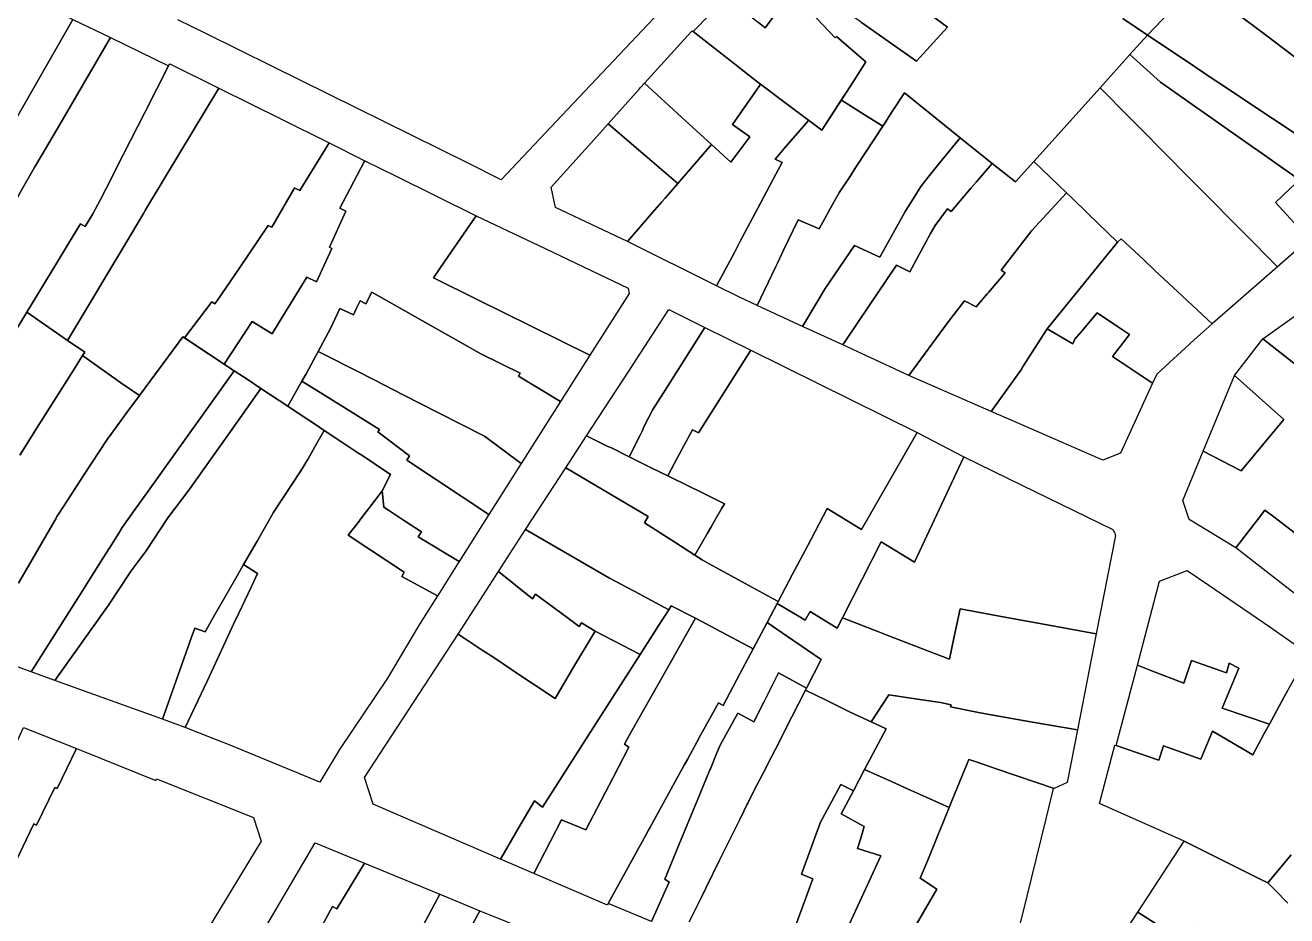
# Model space of a CAD drawing. Header units: metres. Extents: x 3 to 1005126, y 39 to 4383651.
# Drawn here: x 490497.1 to 490633.2, y 4371329.2 to 4371425.3 of the extents above; entities that cross this region are included whole.
import ezdxf

# ---------------------------------------------------------------- set-up
doc = ezdxf.new("R2010")
doc.units = ezdxf.units.M
doc.header["$MEASUREMENT"] = 0
doc.layers.add('TM_Llucmajor', color=7, linetype='Continuous')

msp = doc.modelspace()

# ---------------------------------------------------------------- linework, layer by layer
at = {"layer": 'TM_Llucmajor', "linetype": 'Continuous', "flags": 128}
for points in [[(490631.08, 4371424.15), (490623.54, 4371429.86), (490627.03, 4371433.52), (490632.87, 4371439.64), (490636.5, 4371436.18), (490640.53, 4371432.34), (490645.98, 4371427.14), (490648.55, 4371424.69), (490655.41, 4371418.15), (490646.44, 4371411.64), (490642.16, 4371415.41), (490639.3, 4371417.93), (490638.42, 4371418.6), (490635.54, 4371420.78), (490632.72, 4371422.91), (490631.08, 4371424.15)], [(490587.31, 4371425.61), (490584.73, 4371427.43), (490580.9, 4371431.01), (490577.94, 4371433.79), (490581.37, 4371437.25), (490588.12, 4371431.37), (490589.31, 4371430.48), (490590.63, 4371429.51), (490596.6, 4371425.1), (490595.1, 4371423.45), (490593.25, 4371421.43), (490589.88, 4371423.8), (490588.66, 4371424.66), (490587.31, 4371425.61)], [(490621.19, 4371422.25), (490618.21, 4371424.25), (490622.8, 4371429.08), (490623.54, 4371429.86), (490631.08, 4371424.15), (490632.72, 4371422.91), (490635.54, 4371420.78), (490638.42, 4371418.6), (490639.3, 4371417.93), (490642.16, 4371415.41), (490646.44, 4371411.64), (490642.37, 4371408.09), (490639.85, 4371409.78), (490638.59, 4371410.62), (490638.21, 4371410.87), (490636.49, 4371412.02), (490634.82, 4371413.14), (490632.83, 4371414.47), (490631.69, 4371415.25), (490628.8, 4371417.16), (490626.19, 4371418.91), (490625.51, 4371419.36), (490623.38, 4371420.79), (490621.19, 4371422.25)], [(490483.09, 4371398.45), (490479.01, 4371400.6), (490481.85, 4371405.59), (490483.64, 4371408.75), (490485.81, 4371412.55), (490486.71, 4371414.11), (490487.85, 4371416.12), (490490.6, 4371420.96), (490491.22, 4371420.68), (490495.49, 4371429.19), (490502.19, 4371425.94), (490496.87, 4371416.61), (490495.05, 4371413.43), (490494.59, 4371412.64), (490492.5, 4371408.96), (490491.28, 4371406.83), (490490.44, 4371405.33), (490487.05, 4371399.39), (490486.82, 4371398.98), (490485.72, 4371397.07), (490484.09, 4371397.93), (490483.69, 4371398.14), (490483.09, 4371398.45)], [(490577.13, 4371425.3), (490579.79, 4371428.9), (490584.47, 4371423.94), (490584.61, 4371424.1), (490587.34, 4371421.77), (490587.81, 4371421.37), (490587.8, 4371421.35), (490586.49, 4371419.32), (490585.71, 4371418.1), (490583.05, 4371413.97), (490579.19, 4371416.87), (490575.99, 4371419.28), (490569.14, 4371424.65), (490572.73, 4371428.32), (490573.48, 4371427.74), (490576.21, 4371425.61), (490576.94, 4371425.04), (490577.13, 4371425.3)], [(490487.13, 4371396.32), (490485.72, 4371397.07), (490486.82, 4371398.98), (490487.05, 4371399.39), (490490.44, 4371405.33), (490491.28, 4371406.83), (490492.5, 4371408.96), (490494.59, 4371412.64), (490495.05, 4371413.43), (490496.87, 4371416.61), (490502.19, 4371425.94), (490506.25, 4371423.97), (490503.34, 4371418.98), (490500.78, 4371414.6), (490498.88, 4371411.36), (490498.1, 4371410.01), (490496.35, 4371407.02), (490495.33, 4371405.28), (490493.91, 4371402.85), (490493.23, 4371401.69), (490489.39, 4371395.12), (490488.37, 4371395.68), (490487.87, 4371395.93), (490487.13, 4371396.32)], [(490568.91, 4371424.55), (490569.06, 4371424.71), (490569.14, 4371424.65), (490573.44, 4371421.28), (490574.35, 4371420.56), (490575.99, 4371419.28), (490576.43, 4371418.95), (490576.32, 4371418.76), (490574.49, 4371416.14), (490573.4, 4371414.58), (490575.26, 4371413.26), (490573.22, 4371410.54), (490571.13, 4371412.45), (490567.91, 4371415.4), (490563.91, 4371419.07), (490568.91, 4371424.55)], [(490616.21, 4371415.4), (490613.08, 4371418.57), (490616.29, 4371422.14), (490619.59, 4371419.15), (490621.54, 4371417.78), (490623.63, 4371416.32), (490623.96, 4371416.09), (490627.48, 4371413.62), (490629.54, 4371412.18), (490630.56, 4371411.46), (490632.57, 4371410.07), (490634.59, 4371408.64), (490633.58, 4371407.68), (490632, 4371406.18), (490635.64, 4371402.21), (490632.22, 4371399.23), (490628.57, 4371402.93), (490623.89, 4371407.64), (490622.73, 4371408.81), (490619.97, 4371411.6), (490617.54, 4371414.05), (490616.21, 4371415.4)], [(490501.62, 4371391.29), (490497.23, 4371394.34), (490500.36, 4371399.5), (490501.73, 4371401.76), (490503.01, 4371403.87), (490503.51, 4371403.57), (490504.36, 4371404.97), (490505.16, 4371406.5), (490505.78, 4371407.68), (490507.62, 4371411.31), (490509.96, 4371415.89), (490512.53, 4371420.93), (490512.66, 4371421.16), (490517.94, 4371418.53), (490512.28, 4371409.09), (490510.05, 4371405.37), (490509.82, 4371404.98), (490508.44, 4371402.68), (490501.62, 4371391.29)], [(490563.99, 4371411.25), (490559.98, 4371414.68), (490563.31, 4371418.4), (490563.48, 4371418.59), (490563.91, 4371419.07), (490567.91, 4371415.4), (490571.13, 4371412.45), (490567.49, 4371408.24), (490563.99, 4371411.25)], [(490529.79, 4371412.64), (490529.85, 4371412.61), (490529.75, 4371412.43), (490526.68, 4371407.49), (490526.1, 4371407.75), (490526.04, 4371407.63), (490523.66, 4371403.51), (490523.56, 4371403.56), (490523.29, 4371403.71), (490520.13, 4371399.07), (490517.79, 4371395.63), (490517.52, 4371395.25), (490517.2, 4371395.47), (490514.25, 4371391.57), (490514.08, 4371391.68), (490513.06, 4371390.3), (490511.12, 4371387.68), (490509.38, 4371385.33), (490507.39, 4371386.73), (490503.25, 4371389.66), (490503.48, 4371390.02), (490501.62, 4371391.29), (490508.44, 4371402.68), (490509.82, 4371404.98), (490510.05, 4371405.37), (490512.28, 4371409.09), (490517.94, 4371418.53), (490524.71, 4371415.16), (490529.79, 4371412.64)], [(490581.57, 4371414.99), (490581.4, 4371414.79), (490578.99, 4371412.01), (490578.25, 4371411.14), (490578.01, 4371410.87), (490578.75, 4371410.49), (490578.08, 4371409.23), (490576.42, 4371406.11), (490574.16, 4371401.85), (490573.6, 4371400.79), (490571.69, 4371397.2), (490562.05, 4371401.95), (490565.01, 4371405.37), (490565.78, 4371406.25), (490566.12, 4371406.65), (490567.49, 4371408.24), (490571.13, 4371412.45), (490573.22, 4371410.54), (490575.26, 4371413.26), (490573.4, 4371414.58), (490574.49, 4371416.14), (490576.32, 4371418.76), (490576.43, 4371418.95), (490579.19, 4371416.87), (490581.61, 4371415.06), (490581.57, 4371414.99)], [(490580.94, 4371392.8), (490576.05, 4371395.07), (490578.07, 4371399.28), (490578.24, 4371399.64), (490578.92, 4371401.05), (490580.48, 4371404.31), (490582.75, 4371403.32), (490584.38, 4371406.27), (490584.94, 4371407.28), (490586.12, 4371409.07), (490586.34, 4371409.41), (490586.78, 4371410.09), (490589.62, 4371414.43), (490589.83, 4371414.75), (490590.64, 4371415.99), (490591.96, 4371418), (490597.98, 4371413.16), (490595.69, 4371410.35), (490594.53, 4371408.92), (490593.73, 4371407.89), (490591.99, 4371405.12), (490591.82, 4371404.8), (490589.32, 4371400.26), (490586.56, 4371401.54), (490583.41, 4371396.89), (490582.5, 4371395.38), (490580.94, 4371392.8)], [(490608.55, 4371408.07), (490605.94, 4371410.59), (490613.08, 4371418.57), (490616.21, 4371415.4), (490617.54, 4371414.05), (490619.97, 4371411.6), (490622.73, 4371408.81), (490623.89, 4371407.64), (490628.57, 4371402.93), (490632.22, 4371399.23), (490625.19, 4371393.07), (490621.96, 4371396.08), (490618.99, 4371398.85), (490617.75, 4371400.01), (490616.78, 4371400.93), (490615.37, 4371402.24), (490614.96, 4371401.9), (490611.78, 4371404.96), (490609.98, 4371406.7), (490609.44, 4371407.22), (490608.55, 4371408.07)], [(490585.16, 4371417.21), (490587.72, 4371415.61), (490589.62, 4371414.43), (490586.78, 4371410.09), (490586.34, 4371409.41), (490586.12, 4371409.07), (490584.94, 4371407.28), (490584.38, 4371406.27), (490582.75, 4371403.32), (490580.48, 4371404.31), (490578.92, 4371401.05), (490578.24, 4371399.64), (490578.07, 4371399.28), (490576.05, 4371395.07), (490574.1, 4371396.01), (490571.69, 4371397.2), (490573.6, 4371400.79), (490574.16, 4371401.85), (490576.42, 4371406.11), (490578.08, 4371409.23), (490578.75, 4371410.49), (490578.01, 4371410.87), (490578.25, 4371411.14), (490578.99, 4371412.01), (490581.4, 4371414.79), (490581.57, 4371414.99), (490581.61, 4371415.06), (490583.05, 4371413.97), (490585.14, 4371417.22), (490585.16, 4371417.21)], [(490562.05, 4371401.95), (490554.3, 4371405.64), (490553.83, 4371407.82), (490558.49, 4371413.02), (490559.98, 4371414.68), (490563.99, 4371411.25), (490567.49, 4371408.24), (490566.12, 4371406.65), (490565.78, 4371406.25), (490565.01, 4371405.37), (490562.05, 4371401.95)], [(490528.5, 4371397.63), (490528.49, 4371397.62), (490527.45, 4371398.12), (490524.58, 4371393.45), (490523.73, 4371392.06), (490523.7, 4371392.01), (490521.54, 4371393.32), (490518.51, 4371388.73), (490514.25, 4371391.57), (490517.2, 4371395.47), (490517.52, 4371395.25), (490517.79, 4371395.63), (490520.13, 4371399.07), (490523.29, 4371403.71), (490523.56, 4371403.56), (490523.66, 4371403.51), (490526.04, 4371407.63), (490526.1, 4371407.75), (490526.68, 4371407.49), (490529.75, 4371412.43), (490529.85, 4371412.61), (490533.72, 4371410.69), (490533.64, 4371410.55), (490531.03, 4371405.56), (490531.67, 4371405.25), (490529.88, 4371401.35), (490530.16, 4371401.22), (490528.5, 4371397.63)], [(490585.3, 4371390.8), (490580.94, 4371392.8), (490582.5, 4371395.38), (490583.41, 4371396.89), (490586.56, 4371401.54), (490589.32, 4371400.26), (490591.82, 4371404.8), (490591.99, 4371405.12), (490593.73, 4371407.89), (490594.53, 4371408.92), (490595.69, 4371410.35), (490597.98, 4371413.16), (490601.44, 4371410.39), (490599.71, 4371408.37), (490599.17, 4371407.75), (490596.99, 4371405.19), (490596.6, 4371405.51), (490595.28, 4371403.68), (490594.79, 4371402.83), (490592.54, 4371398.71), (490591.12, 4371399.4), (490587, 4371393.32), (490585.3, 4371390.8)], [(490528.5, 4371397.63), (490530.16, 4371401.22), (490529.88, 4371401.35), (490531.67, 4371405.25), (490531.03, 4371405.56), (490533.64, 4371410.55), (490533.72, 4371410.69), (490536.96, 4371409.09), (490545.74, 4371404.75), (490542.36, 4371399.83), (490541.12, 4371398.03), (490545.98, 4371395.63), (490548.59, 4371394.35), (490558, 4371389.7), (490554.83, 4371384.7), (490550.31, 4371387.43), (490550.49, 4371387.75), (490546.23, 4371389.84), (490534.46, 4371396.5), (490533.81, 4371395.23), (490533.21, 4371395.57), (490532.79, 4371394.69), (490532.49, 4371394.04), (490531.03, 4371394.73), (490530, 4371392.57), (490528.69, 4371390.11), (490527.37, 4371387.68), (490526.92, 4371386.89), (490525.39, 4371384.18), (490522.48, 4371386.11), (490521.12, 4371387.02), (490519.62, 4371388), (490518.51, 4371388.73), (490521.54, 4371393.32), (490523.7, 4371392.01), (490523.73, 4371392.06), (490524.58, 4371393.45), (490527.45, 4371398.12), (490528.49, 4371397.62), (490528.5, 4371397.63)], [(490592.44, 4371387.51), (490585.3, 4371390.8), (490587, 4371393.32), (490591.12, 4371399.4), (490592.54, 4371398.71), (490594.79, 4371402.83), (490595.28, 4371403.68), (490596.6, 4371405.51), (490596.99, 4371405.19), (490599.17, 4371407.75), (490599.71, 4371408.37), (490601.44, 4371410.39), (490603.94, 4371408.39), (490605.94, 4371410.59), (490608.55, 4371408.07), (490609.44, 4371407.22), (490605.72, 4371403.14), (490602.4, 4371398.87), (490602.85, 4371398.57), (490601.03, 4371396.45), (490600.9, 4371396.32), (490599.69, 4371394.9), (490598.44, 4371395.55), (490596.72, 4371393.34), (490592.44, 4371387.51)], [(490601.32, 4371383.62), (490592.44, 4371387.51), (490596.72, 4371393.34), (490598.44, 4371395.55), (490599.69, 4371394.9), (490600.9, 4371396.32), (490601.03, 4371396.45), (490602.85, 4371398.57), (490602.4, 4371398.87), (490605.72, 4371403.14), (490609.44, 4371407.22), (490609.98, 4371406.7), (490611.78, 4371404.96), (490614.96, 4371401.9), (490607.35, 4371392.55), (490604.72, 4371388.39), (490604.62, 4371388.24), (490601.32, 4371383.62)], [(490545.98, 4371395.63), (490541.12, 4371398.03), (490542.36, 4371399.83), (490545.74, 4371404.75), (490553.17, 4371401.21), (490562.12, 4371396.94), (490562.23, 4371396.37), (490558, 4371389.7), (490548.59, 4371394.35), (490545.98, 4371395.63)], [(490610.35, 4371391.43), (490610.14, 4371390.93), (490607.35, 4371392.55), (490614.96, 4371401.9), (490615.37, 4371402.24), (490616.78, 4371400.93), (490617.75, 4371400.01), (490618.99, 4371398.85), (490621.96, 4371396.08), (490625.19, 4371393.07), (490623.23, 4371391.37), (490619.19, 4371387.65), (490618.74, 4371386.69), (490614.43, 4371389.56), (490616.24, 4371391.94), (490614.96, 4371392.8), (490612.76, 4371394.28), (490611.06, 4371392.26), (490610.35, 4371391.43)], [(490637.16, 4371385.74), (490637.49, 4371386.07), (490635.29, 4371387.81), (490633.98, 4371388.82), (490630.63, 4371391.46), (490640.17, 4371398.25), (490641.83, 4371396.62), (490642.2, 4371396.25), (490642.89, 4371395.57), (490645.01, 4371393.5), (490649.07, 4371389.5), (490650.37, 4371388.22), (490649.53, 4371387.3), (490648.29, 4371385.94), (490647.81, 4371385.41), (490646.09, 4371383.52), (490645.48, 4371382.86), (490644.93, 4371382.25), (490643.26, 4371380.41), (490637.16, 4371385.74)], [(490529.39, 4371389.75), (490528.69, 4371390.11), (490530, 4371392.57), (490531.03, 4371394.73), (490532.49, 4371394.04), (490532.79, 4371394.69), (490533.21, 4371395.57), (490533.81, 4371395.23), (490534.46, 4371396.5), (490546.23, 4371389.84), (490550.49, 4371387.75), (490550.31, 4371387.43), (490554.83, 4371384.7), (490550.57, 4371377.99), (490546.62, 4371380.95), (490541.66, 4371383.48), (490537.84, 4371385.43), (490534.79, 4371387), (490532.73, 4371388.04), (490529.39, 4371389.75)], [(490562.23, 4371378.73), (490560.33, 4371379.68), (490559.96, 4371379.85), (490557.65, 4371381), (490562.21, 4371387.98), (490566.53, 4371394.64), (490570.42, 4371392.7), (490565.94, 4371385.64), (490564.8, 4371383.85), (490563.87, 4371382.02), (490563.69, 4371381.57), (490563.46, 4371381.12), (490562.23, 4371378.73)], [(490605.12, 4371381.97), (490601.32, 4371383.62), (490604.62, 4371388.24), (490604.72, 4371388.39), (490607.35, 4371392.55), (490610.14, 4371390.93), (490610.35, 4371391.43), (490611.06, 4371392.26), (490612.76, 4371394.28), (490614.96, 4371392.8), (490616.24, 4371391.94), (490614.43, 4371389.56), (490618.74, 4371386.69), (490615.28, 4371379.12), (490613.38, 4371378.35), (490605.12, 4371381.97)], [(490564.53, 4371377.59), (490562.23, 4371378.73), (490563.46, 4371381.12), (490563.69, 4371381.57), (490563.87, 4371382.02), (490564.8, 4371383.85), (490565.94, 4371385.64), (490570.42, 4371392.7), (490575.39, 4371390.25), (490569.73, 4371381.32), (490569.08, 4371381.65), (490567.47, 4371378.64), (490566.42, 4371376.66), (490564.53, 4371377.59)], [(490643.26, 4371380.41), (490641.2, 4371378.16), (490639.05, 4371375.8), (490637.18, 4371373.75), (490634.18, 4371370.46), (490631.84, 4371372.24), (490630.87, 4371372.97), (490630.07, 4371371.94), (490629.67, 4371371.42), (490627.74, 4371368.9), (490622.68, 4371371.96), (490622.01, 4371374.03), (490624.21, 4371379.34), (490628.3, 4371377.23), (490632.93, 4371382.74), (490627.58, 4371387.49), (490630.63, 4371391.46), (490633.98, 4371388.82), (490635.29, 4371387.81), (490637.49, 4371386.07), (490637.16, 4371385.74), (490643.26, 4371380.41)], [(490532.13, 4371383.64), (490529.92, 4371385.02), (490526.92, 4371386.89), (490527.37, 4371387.68), (490528.69, 4371390.11), (490529.39, 4371389.75), (490532.73, 4371388.04), (490534.79, 4371387), (490537.84, 4371385.43), (490541.66, 4371383.48), (490546.62, 4371380.95), (490550.57, 4371377.99), (490547.09, 4371372.5), (490538.46, 4371378.21), (490538.23, 4371378.36), (490538.55, 4371378.83), (490535.1, 4371381.43), (490535.28, 4371381.68), (490532.42, 4371383.46), (490532.13, 4371383.64)], [(490566.91, 4371376.43), (490566.42, 4371376.66), (490567.47, 4371378.64), (490569.08, 4371381.65), (490569.73, 4371381.32), (490575.39, 4371390.25), (490593.32, 4371381.35), (490589.4, 4371374.52), (490587.31, 4371370.87), (490583.62, 4371373.14), (490581.89, 4371369.85), (490581.53, 4371369.16), (490579.89, 4371366.07), (490578.33, 4371363.12), (490574.78, 4371365.05), (490573.66, 4371365.66), (490570.89, 4371367.18), (490570.12, 4371367.6), (490569.33, 4371368.1), (490570.71, 4371370.5), (490571.05, 4371371.09), (490571.58, 4371372.01), (490572.26, 4371373.19), (490572.53, 4371373.65), (490571.81, 4371374), (490570.58, 4371374.61), (490568.17, 4371375.81), (490566.91, 4371376.43)], [(490500.25, 4371354.57), (490497.71, 4371355.51), (490500.62, 4371360.14), (490502.98, 4371363.87), (490505.47, 4371367.82), (490506.17, 4371368.93), (490507.16, 4371370.5), (490507.53, 4371371.09), (490508.92, 4371373.06), (490509.67, 4371374.12), (490510.31, 4371375.01), (490511.59, 4371376.8), (490519.62, 4371388), (490521.12, 4371387.02), (490522.48, 4371386.11), (490519.81, 4371382.34), (490514.72, 4371375.14), (490512.46, 4371372.14), (490510.09, 4371368.57), (490508.49, 4371366.43), (490508.35, 4371366.2), (490506.03, 4371362.73), (490500.25, 4371354.57)], [(490536.49, 4371376.82), (490533.37, 4371378.89), (490532.97, 4371379.15), (490530.59, 4371380.73), (490529.33, 4371381.57), (490528.37, 4371382.21), (490526.85, 4371383.21), (490525.39, 4371384.18), (490526.92, 4371386.89), (490529.92, 4371385.02), (490532.13, 4371383.64), (490532.42, 4371383.46), (490535.28, 4371381.68), (490535.1, 4371381.43), (490538.55, 4371378.83), (490538.23, 4371378.36), (490538.46, 4371378.21), (490547.09, 4371372.5), (490543.89, 4371367.43), (490539.48, 4371370.08), (490539.84, 4371370.63), (490538.01, 4371371.83), (490536.36, 4371372.9), (490535.78, 4371373.28), (490535.6, 4371375.05), (490536.49, 4371376.82)], [(490632.93, 4371382.74), (490628.3, 4371377.23), (490624.21, 4371379.34), (490627.58, 4371387.49), (490632.93, 4371382.74)], [(490511.87, 4371350.41), (490500.25, 4371354.57), (490506.03, 4371362.73), (490508.35, 4371366.2), (490508.49, 4371366.43), (490510.09, 4371368.57), (490512.46, 4371372.14), (490514.72, 4371375.14), (490519.81, 4371382.34), (490522.48, 4371386.11), (490525.39, 4371384.18), (490526.85, 4371383.21), (490528.37, 4371382.21), (490529.33, 4371381.57), (490528.5, 4371380.12), (490527.58, 4371378.52), (490526.82, 4371377.2), (490523.8, 4371372.69), (490523.74, 4371372.53), (490522.1, 4371369.64), (490520.63, 4371367.1), (490519.94, 4371365.89), (490519.8, 4371365.64), (490517.5, 4371361.64), (490516.46, 4371359.83), (490515.37, 4371360.25), (490515.01, 4371359.25), (490513.35, 4371354.57), (490511.87, 4371350.41)], [(490536.49, 4371376.82), (490535.6, 4371375.05), (490534.83, 4371374.05), (490533.15, 4371371.86), (490533.13, 4371371.83), (490531.93, 4371370.27), (490532.02, 4371370.21), (490534.26, 4371368.73), (490537.96, 4371366.27), (490537.71, 4371365.81), (490541.57, 4371363.74), (490539.58, 4371360.59), (490538.1, 4371358.11), (490536.15, 4371354.84), (490530.99, 4371347.15), (490528.84, 4371343.62), (490518.98, 4371347.68), (490518.23, 4371347.98), (490514.32, 4371349.53), (490516.71, 4371354.6), (490519.55, 4371360.68), (490520.07, 4371361.78), (490521.46, 4371364.72), (490522.12, 4371366.15), (490520.63, 4371367.1), (490522.1, 4371369.64), (490523.74, 4371372.53), (490523.8, 4371372.69), (490526.82, 4371377.2), (490527.58, 4371378.52), (490528.5, 4371380.12), (490529.33, 4371381.57), (490530.59, 4371380.73), (490532.97, 4371379.15), (490533.37, 4371378.89), (490536.49, 4371376.82)], [(490564.31, 4371372.29), (490555.41, 4371377.55), (490557.65, 4371381), (490559.96, 4371379.85), (490560.33, 4371379.68), (490562.23, 4371378.73), (490564.53, 4371377.59), (490566.42, 4371376.66), (490566.91, 4371376.43), (490568.17, 4371375.81), (490570.58, 4371374.61), (490571.81, 4371374), (490572.53, 4371373.65), (490572.26, 4371373.19), (490571.58, 4371372.01), (490571.05, 4371371.09), (490570.71, 4371370.5), (490569.33, 4371368.1), (490567.17, 4371369.5), (490563.89, 4371371.62), (490564.31, 4371372.29)], [(490585.28, 4371361.35), (490584.71, 4371360.25), (490581.78, 4371362.05), (490581.24, 4371361.09), (490580.58, 4371361.48), (490578.22, 4371362.9), (490578.33, 4371363.12), (490579.89, 4371366.07), (490581.53, 4371369.16), (490581.89, 4371369.85), (490583.62, 4371373.14), (490587.31, 4371370.87), (490589.4, 4371374.52), (490593.32, 4371381.35), (490598.38, 4371378.73), (490593.03, 4371367.36), (490589.46, 4371369.55), (490587.41, 4371365.53), (490585.28, 4371361.35)], [(490593.03, 4371367.36), (490598.38, 4371378.73), (490604.64, 4371375.68), (490614.44, 4371370.87), (490614.49, 4371370.8), (490614.54, 4371370.73), (490614.58, 4371370.65), (490614.62, 4371370.57), (490614.66, 4371370.5), (490614.69, 4371370.41), (490614.72, 4371370.32), (490614.74, 4371370.24), (490612.66, 4371359.62), (490607.78, 4371360.51), (490602.78, 4371361.43), (490597.96, 4371362.32), (490597.3, 4371359.16), (490596.83, 4371356.87), (490593.79, 4371358.05), (490593.72, 4371358.08), (490592.96, 4371358.37), (490589.97, 4371359.53), (490589.07, 4371359.89), (490585.28, 4371361.35), (490587.41, 4371365.53), (490589.46, 4371369.55), (490593.03, 4371367.36)], [(490560.14, 4371365.64), (490555.17, 4371368.51), (490551.07, 4371370.87), (490555.41, 4371377.55), (490564.31, 4371372.29), (490563.89, 4371371.62), (490567.17, 4371369.5), (490569.33, 4371368.1), (490570.12, 4371367.6), (490570.89, 4371367.18), (490573.66, 4371365.66), (490574.78, 4371365.05), (490578.33, 4371363.12), (490578.22, 4371362.9), (490577.13, 4371360.85), (490575.64, 4371358.02), (490572.19, 4371359.83), (490569.4, 4371361.3), (490566.79, 4371362.66), (490566.51, 4371362.23), (490564.17, 4371363.48), (490563.4, 4371363.89), (490560.14, 4371365.64)], [(490541.76, 4371364.04), (490541.57, 4371363.74), (490537.71, 4371365.81), (490537.96, 4371366.27), (490534.26, 4371368.73), (490532.02, 4371370.21), (490531.93, 4371370.27), (490533.13, 4371371.83), (490533.15, 4371371.86), (490534.83, 4371374.05), (490535.6, 4371375.05), (490535.78, 4371373.28), (490536.36, 4371372.9), (490538.01, 4371371.83), (490539.84, 4371370.63), (490539.48, 4371370.08), (490543.89, 4371367.43), (490543.75, 4371367.2), (490541.76, 4371364.04)], [(490551.8, 4371363.39), (490548.13, 4371366.34), (490551.07, 4371370.87), (490555.17, 4371368.51), (490560.14, 4371365.64), (490563.4, 4371363.89), (490564.17, 4371363.48), (490566.51, 4371362.23), (490565.31, 4371360.35), (490565.01, 4371359.89), (490563.42, 4371357.4), (490558.57, 4371359.9), (490557.1, 4371360.82), (490556.85, 4371360.41), (490555.54, 4371361.39), (490552.12, 4371363.89), (490551.8, 4371363.39)], [(490514.32, 4371349.53), (490511.87, 4371350.41), (490513.35, 4371354.57), (490515.01, 4371359.25), (490515.37, 4371360.25), (490516.46, 4371359.83), (490517.5, 4371361.64), (490519.8, 4371365.64), (490519.94, 4371365.89), (490520.63, 4371367.1), (490522.12, 4371366.15), (490521.46, 4371364.72), (490520.07, 4371361.78), (490519.55, 4371360.68), (490516.71, 4371354.6), (490514.32, 4371349.53)], [(490546.37, 4371357.86), (490543.78, 4371359.59), (490548.13, 4371366.34), (490551.8, 4371363.39), (490552.12, 4371363.89), (490555.54, 4371361.39), (490556.85, 4371360.41), (490557.1, 4371360.82), (490558.57, 4371359.9), (490556.25, 4371356.01), (490554.25, 4371352.64), (490551.91, 4371354.19), (490551.29, 4371354.6), (490549.54, 4371355.76), (490547.62, 4371357.05), (490546.37, 4371357.86)], [(490631.35, 4371349.87), (490626.26, 4371351.59), (490628.07, 4371355.92), (490627.02, 4371356.45), (490626.74, 4371355.42), (490622.93, 4371356.76), (490622.12, 4371354.28), (490618.57, 4371355.67), (490617.11, 4371356.24), (490619.49, 4371365.3), (490622.49, 4371366.46), (490624.83, 4371364.86), (490631.39, 4371360.36), (490633.44, 4371358.95), (490635.53, 4371357.52), (490633.36, 4371353.54), (490632.93, 4371352.76), (490631.35, 4371349.87)], [(490551.94, 4371333.75), (490548.37, 4371335.29), (490550.35, 4371338.71), (490552.01, 4371341.58), (490552.89, 4371340.9), (490558.62, 4371349.89), (490560.73, 4371353.19), (490563.42, 4371357.4), (490565.01, 4371359.89), (490565.31, 4371360.35), (490566.51, 4371362.23), (490566.79, 4371362.66), (490569.4, 4371361.3), (490568.01, 4371358.83), (490566.35, 4371355.89), (490563.81, 4371351.39), (490562.26, 4371348.65), (490561.74, 4371347.72), (490562.22, 4371347.39), (490560.51, 4371344.11), (490557.57, 4371338.47), (490554.94, 4371339.54), (490551.94, 4371333.75)], [(490580.03, 4371358.86), (490579.35, 4371359.32), (490577.13, 4371360.85), (490578.22, 4371362.9), (490580.58, 4371361.48), (490581.24, 4371361.09), (490581.78, 4371362.05), (490584.71, 4371360.25), (490585.28, 4371361.35), (490589.07, 4371359.89), (490589.97, 4371359.53), (490592.96, 4371358.37), (490593.72, 4371358.08), (490593.79, 4371358.05), (490596.83, 4371356.87), (490597.3, 4371359.16), (490597.96, 4371362.32), (490602.78, 4371361.43), (490607.78, 4371360.51), (490612.66, 4371359.62), (490610.64, 4371349.25), (490605.78, 4371350.09), (490600.72, 4371350.97), (490599.78, 4371351.16), (490596.94, 4371351.73), (490596.99, 4371351.97), (490595.87, 4371352.2), (490593.63, 4371352.54), (490590.28, 4371353.05), (490588.35, 4371350.12), (490586.1, 4371351.18), (490583.58, 4371352.43), (490581.28, 4371353.55), (490581.39, 4371353.77), (490582.97, 4371356.85), (490580.03, 4371358.86)], [(490559.98, 4371330.5), (490559.89, 4371330.32), (490551.94, 4371333.75), (490554.94, 4371339.54), (490557.57, 4371338.47), (490560.51, 4371344.11), (490562.22, 4371347.39), (490561.74, 4371347.72), (490562.26, 4371348.65), (490563.81, 4371351.39), (490566.35, 4371355.89), (490568.01, 4371358.83), (490569.4, 4371361.3), (490572.19, 4371359.83), (490575.64, 4371358.02), (490574.19, 4371355.29), (490572.4, 4371351.9), (490571.88, 4371352.18), (490571.13, 4371350.82), (490569.78, 4371348.36), (490569.69, 4371348.19), (490569.55, 4371347.93), (490568.57, 4371346.14), (490568.17, 4371345.43), (490566.79, 4371342.91), (490564.48, 4371338.69), (490564.38, 4371338.52), (490563.64, 4371337.18), (490563.32, 4371336.58), (490559.98, 4371330.5)], [(490537.58, 4371339.96), (490534.62, 4371341.25), (490533.67, 4371344.1), (490535.37, 4371346.7), (490543.78, 4371359.59), (490546.37, 4371357.86), (490547.62, 4371357.05), (490549.54, 4371355.76), (490551.29, 4371354.6), (490551.91, 4371354.19), (490554.25, 4371352.64), (490556.25, 4371356.01), (490558.57, 4371359.9), (490563.42, 4371357.4), (490560.73, 4371353.19), (490558.62, 4371349.89), (490552.89, 4371340.9), (490552.01, 4371341.58), (490550.35, 4371338.71), (490548.37, 4371335.29), (490537.58, 4371339.96)], [(490630.8, 4371348.87), (490629.55, 4371346.57), (490625.23, 4371349.13), (490624.57, 4371347.56), (490623.96, 4371346.11), (490619.92, 4371347.52), (490619.42, 4371345.99), (490614.83, 4371347.58), (490617.11, 4371356.24), (490618.57, 4371355.67), (490622.12, 4371354.28), (490622.93, 4371356.76), (490626.74, 4371355.42), (490627.02, 4371356.45), (490628.07, 4371355.92), (490626.26, 4371351.59), (490631.35, 4371349.87), (490630.8, 4371348.87)], [(490590.65, 4371343.64), (490587.66, 4371344.98), (490589.97, 4371349.37), (490588.35, 4371350.12), (490590.28, 4371353.05), (490593.63, 4371352.54), (490595.87, 4371352.2), (490596.99, 4371351.97), (490596.94, 4371351.73), (490599.78, 4371351.16), (490600.72, 4371350.97), (490605.78, 4371350.09), (490610.64, 4371349.25), (490609.53, 4371343.58), (490608.13, 4371342.93), (490601.96, 4371345.03), (490599.71, 4371345.8), (490598.92, 4371346.07), (490597.41, 4371342.39), (490597.02, 4371341.43), (490596.79, 4371340.86), (490594.3, 4371341.98), (490592.69, 4371342.71), (490590.65, 4371343.64)], [(490490.09, 4371334.84), (490490.75, 4371336.28), (490490.94, 4371336.68), (490492.83, 4371340.77), (490494.8, 4371345.02), (490496.88, 4371349.53), (490502.6, 4371347.24), (490500.49, 4371342.93), (490500.25, 4371343.03), (490498.28, 4371338.98), (490497.99, 4371339.12), (490494.02, 4371330.91), (490494.01, 4371330.88), (490493.81, 4371330.95), (490489.13, 4371332.78), (490489.02, 4371332.82), (490490.09, 4371334.84)], [(490589.23, 4371321.25), (490591.01, 4371324.35), (490595.46, 4371332.08), (490593.67, 4371333.25), (490594.47, 4371335.19), (490595.31, 4371337.25), (490595.65, 4371338.08), (490595.71, 4371338.22), (490596.79, 4371340.86), (490597.02, 4371341.43), (490597.41, 4371342.39), (490598.92, 4371346.07), (490599.71, 4371345.8), (490601.96, 4371345.03), (490608.13, 4371342.93), (490608.03, 4371342.94), (490607.21, 4371339.66), (490605.17, 4371331.31), (490603.88, 4371326.1), (490602.01, 4371318.52), (490599.53, 4371317.24), (490593.45, 4371319.98), (490589.96, 4371321.55), (490589.23, 4371321.25)], [(490589.23, 4371321.25), (490583.72, 4371323.37), (490584.9, 4371325.91), (490587.54, 4371331.61), (490589.41, 4371335.66), (490586.89, 4371336.47), (490587.24, 4371337.58), (490587.63, 4371338.82), (490585.13, 4371340.18), (490586.46, 4371342.66), (490587.66, 4371344.98), (490590.65, 4371343.64), (490592.69, 4371342.71), (490594.3, 4371341.98), (490596.79, 4371340.86), (490595.71, 4371338.22), (490595.65, 4371338.08), (490595.31, 4371337.25), (490594.47, 4371335.19), (490593.67, 4371333.25), (490595.46, 4371332.08), (490591.01, 4371324.35), (490589.23, 4371321.25)], [(490581.66, 4371323.9), (490578.94, 4371324.6), (490580.24, 4371328.19), (490582.06, 4371333.18), (490580.84, 4371333.68), (490581.97, 4371336.73), (490582.4, 4371337.91), (490582.76, 4371338.9), (490582.88, 4371339.21), (490585.1, 4371343.37), (490586.46, 4371342.66), (490585.13, 4371340.18), (490587.63, 4371338.82), (490587.24, 4371337.58), (490586.89, 4371336.47), (490589.41, 4371335.66), (490587.54, 4371331.61), (490584.9, 4371325.91), (490583.72, 4371323.37), (490581.66, 4371323.9)], [(490520.37, 4371311.91), (490518.21, 4371313), (490515.57, 4371314.33), (490516.63, 4371316.32), (490517.75, 4371318.42), (490519.18, 4371321.1), (490521.21, 4371324.9), (490523.64, 4371329.04), (490528.36, 4371337.07), (490533.67, 4371334.88), (490530.69, 4371329.95), (490530.21, 4371330.18), (490528.43, 4371326.87), (490527.73, 4371325.58), (490525.98, 4371322.33), (490525.47, 4371321.37), (490524.03, 4371318.7), (490523.03, 4371316.86), (490522.5, 4371315.88), (490522.37, 4371315.63), (490522, 4371314.94), (490521.96, 4371314.87), (490521.46, 4371313.94), (490520.37, 4371311.91)], [(490535.33, 4371309.94), (490534.38, 4371308.2), (490529.57, 4371311.47), (490530.83, 4371313.09), (490531.61, 4371314.09), (490531.96, 4371314.55), (490534.1, 4371317.31), (490534.45, 4371317.76), (490534.96, 4371318.71), (490536.3, 4371321.21), (490536.57, 4371321.71), (490536.77, 4371322.09), (490538.9, 4371326.07), (490541.82, 4371331.51), (490546.13, 4371329.73), (490543.64, 4371325.16), (490541.01, 4371320.35), (490540.78, 4371319.92), (490539.01, 4371316.67), (490538.15, 4371315.09), (490537.12, 4371313.21), (490536.49, 4371312.06), (490536.12, 4371311.39), (490535.33, 4371309.94)], [(490620.48, 4371318.83), (490622.02, 4371321.25), (490615.16, 4371325.86), (490614.86, 4371326.06), (490617.15, 4371329.58), (490621.99, 4371326.48), (490623.09, 4371328.35), (490627.37, 4371325.86), (490625.46, 4371323.13), (490627.98, 4371321.27), (490627.17, 4371319.99), (490631.76, 4371316.8), (490629.37, 4371313.94), (490624.86, 4371316.59), (490624.65, 4371316.24), (490623.75, 4371316.8), (490620.48, 4371318.83)]]:
    msp.add_lwpolyline(points, close=True, dxfattribs=at)
for points in [[(490615.53, 4371426.04), (490618.21, 4371424.25), (490616.29, 4371422.14), (490613.08, 4371418.57), (490605.94, 4371410.59), (490603.94, 4371408.39), (490601.44, 4371410.39), (490597.98, 4371413.16), (490591.96, 4371418), (490590.64, 4371415.99), (490589.83, 4371414.75), (490589.62, 4371414.43), (490587.72, 4371415.61), (490585.16, 4371417.21), (490585.14, 4371417.22), (490585.71, 4371418.1), (490586.49, 4371419.32), (490587.8, 4371421.35), (490587.81, 4371421.37), (490587.34, 4371421.77), (490584.61, 4371424.1), (490584.47, 4371423.94), (490579.79, 4371428.9), (490577.13, 4371425.3), (490576.94, 4371425.04), (490576.21, 4371425.61)], [(490587.31, 4371425.61), (490588.66, 4371424.66), (490589.88, 4371423.8), (490593.25, 4371421.43), (490595.1, 4371423.45), (490596.6, 4371425.1), (490590.63, 4371429.51)], [(490622.8, 4371429.08), (490618.21, 4371424.25), (490615.53, 4371426.04)], [(490566.78, 4371428.1), (490555.59, 4371416.22), (490548.43, 4371408.62), (490544.85, 4371410.44), (490523.74, 4371420.84), (490516.49, 4371424.44), (490513.54, 4371425.91)], [(490496.35, 4371407.02), (490498.1, 4371410.01), (490498.88, 4371411.36), (490500.78, 4371414.6), (490503.34, 4371418.98), (490506.25, 4371423.97), (490512.53, 4371420.93), (490509.96, 4371415.89), (490507.62, 4371411.31), (490505.78, 4371407.68), (490505.16, 4371406.5), (490504.36, 4371404.97), (490503.51, 4371403.57), (490503.01, 4371403.87), (490501.73, 4371401.76), (490500.36, 4371399.5), (490497.23, 4371394.34), (490495.69, 4371391.8)], [(490634.59, 4371408.64), (490632.57, 4371410.07), (490630.56, 4371411.46), (490629.54, 4371412.18), (490627.48, 4371413.62), (490623.96, 4371416.09), (490623.63, 4371416.32), (490621.54, 4371417.78), (490619.59, 4371419.15), (490619.59, 4371419.15), (490616.29, 4371422.14), (490618.21, 4371424.25), (490621.19, 4371422.25), (490623.38, 4371420.79), (490625.51, 4371419.36), (490626.19, 4371418.91), (490628.8, 4371417.16), (490631.69, 4371415.25), (490632.83, 4371414.47), (490634.82, 4371413.14)], [(490635.64, 4371402.21), (490632, 4371406.18), (490633.58, 4371407.68)], [(490495.69, 4371391.8), (490497.23, 4371394.34), (490501.62, 4371391.29), (490503.48, 4371390.02), (490503.25, 4371389.66), (490502.26, 4371388.08), (490498.53, 4371382.18), (490496.46, 4371378.89)], [(490496.31, 4371365.1), (490498.54, 4371368.94), (490500.38, 4371372.1), (490500.48, 4371372.28), (490500.64, 4371372.55), (490502.03, 4371374.69), (490503.35, 4371376.71), (490505.89, 4371380.61), (490506.97, 4371382.07), (490507.91, 4371383.35), (490509.38, 4371385.33), (490511.12, 4371387.68), (490513.06, 4371390.3), (490514.08, 4371391.68), (490519.62, 4371388), (490511.59, 4371376.8), (490510.31, 4371375.01), (490509.67, 4371374.12), (490508.92, 4371373.06), (490507.53, 4371371.09), (490507.16, 4371370.5), (490506.17, 4371368.93), (490505.47, 4371367.82), (490502.98, 4371363.87), (490500.62, 4371360.14), (490497.71, 4371355.51), (490497.71, 4371355.51), (490491.97, 4371357.62)], [(490496.46, 4371378.89), (490498.53, 4371382.18), (490502.26, 4371388.08), (490503.25, 4371389.66), (490507.39, 4371386.73), (490509.38, 4371385.33), (490507.91, 4371383.35), (490506.97, 4371382.07), (490505.89, 4371380.61), (490503.35, 4371376.71), (490502.03, 4371374.69), (490500.64, 4371372.55), (490500.48, 4371372.28), (490500.38, 4371372.1), (490498.54, 4371368.94), (490496.31, 4371365.1)], [(490640.18, 4371359.22), (490627.74, 4371368.9), (490629.67, 4371371.42), (490630.07, 4371371.94), (490630.87, 4371372.97), (490631.84, 4371372.24), (490634.18, 4371370.46)], [(490564.64, 4371328.59), (490559.98, 4371330.5), (490563.32, 4371336.58), (490563.64, 4371337.18), (490564.38, 4371338.52), (490564.48, 4371338.69), (490566.79, 4371342.91), (490568.17, 4371345.43), (490568.57, 4371346.14), (490569.55, 4371347.93), (490569.69, 4371348.19), (490569.78, 4371348.36), (490571.13, 4371350.82), (490571.88, 4371352.18), (490572.4, 4371351.9), (490574.19, 4371355.29), (490575.64, 4371358.02), (490577.13, 4371360.85), (490579.35, 4371359.32), (490580.03, 4371358.86), (490582.97, 4371356.85), (490581.39, 4371353.77), (490578.37, 4371355.41), (490576.78, 4371352.25), (490575.71, 4371350.12), (490574.59, 4371350.72), (490573.97, 4371351.05), (490572.09, 4371347.66), (490571.72, 4371346.77), (490571.01, 4371345.05), (490570.97, 4371344.95), (490569.57, 4371341.58), (490569.54, 4371341.52), (490567.66, 4371336.93), (490566.1, 4371333.14), (490566.56, 4371332.82), (490566.17, 4371331.95), (490564.64, 4371328.59)], [(490564.64, 4371328.59), (490566.17, 4371331.95), (490566.56, 4371332.82), (490566.1, 4371333.14), (490567.66, 4371336.93), (490569.54, 4371341.52), (490569.57, 4371341.58), (490570.97, 4371344.95), (490571.01, 4371345.05), (490571.72, 4371346.77), (490572.09, 4371347.66), (490573.97, 4371351.05), (490574.59, 4371350.72), (490575.71, 4371350.12), (490576.78, 4371352.25), (490578.37, 4371355.41), (490581.39, 4371353.77), (490581.28, 4371353.55), (490579.81, 4371350.68), (490578.88, 4371348.83), (490578.46, 4371348.01), (490577.19, 4371345.51), (490576.99, 4371345.14), (490575.72, 4371342.66), (490575.04, 4371341.34), (490574.99, 4371341.23), (490574.21, 4371339.64), (490572.87, 4371336.93), (490572, 4371335.18), (490570.51, 4371332.16), (490570.04, 4371331.21), (490568.73, 4371328.55)], [(490568.73, 4371328.55), (490570.04, 4371331.21), (490570.51, 4371332.16), (490572, 4371335.18), (490572.87, 4371336.93), (490574.21, 4371339.64), (490574.99, 4371341.23), (490575.04, 4371341.34), (490575.72, 4371342.66), (490576.99, 4371345.14), (490577.19, 4371345.51), (490578.46, 4371348.01), (490578.88, 4371348.83), (490579.81, 4371350.68), (490581.28, 4371353.55), (490583.58, 4371352.43), (490586.1, 4371351.18), (490588.35, 4371350.12), (490589.97, 4371349.37), (490587.66, 4371344.98), (490586.46, 4371342.66), (490585.1, 4371343.37), (490582.88, 4371339.21), (490582.76, 4371338.9), (490582.4, 4371337.91), (490581.97, 4371336.73), (490580.84, 4371333.68), (490582.06, 4371333.18), (490580.24, 4371328.19)], [(490633.71, 4371335.77), (490632.96, 4371334.88), (490631.17, 4371332.74), (490630.35, 4371333.15), (490623.97, 4371336.35), (490622.15, 4371337.26), (490622.15, 4371337.26), (490613.01, 4371341.31), (490614.66, 4371347.61), (490614.83, 4371347.58), (490619.42, 4371345.99), (490619.92, 4371347.52), (490623.96, 4371346.11), (490624.57, 4371347.56), (490625.23, 4371349.13), (490629.55, 4371346.57), (490630.8, 4371348.87), (490631.35, 4371349.87), (490632.93, 4371352.76), (490633.36, 4371353.54)], [(490487.25, 4371328.8), (490489.02, 4371332.82), (490489.13, 4371332.78), (490493.81, 4371330.95), (490494.01, 4371330.88), (490494.02, 4371330.91), (490497.99, 4371339.12), (490498.28, 4371338.98), (490500.25, 4371343.03), (490500.49, 4371342.93), (490502.6, 4371347.24), (490503.11, 4371347.03), (490511.15, 4371343.81), (490511.22, 4371343.98), (490521.7, 4371339.79), (490522.51, 4371337.23), (490508.01, 4371313.36)], [(490633.96, 4371312.6), (490632.91, 4371311.86), (490629.37, 4371313.94), (490631.76, 4371316.8), (490627.17, 4371319.99), (490627.17, 4371319.99), (490627.98, 4371321.27), (490625.46, 4371323.13), (490627.37, 4371325.86), (490623.09, 4371328.35), (490621.99, 4371326.48), (490617.15, 4371329.58), (490622.15, 4371337.26), (490623.97, 4371336.35), (490630.35, 4371333.15), (490631.17, 4371332.74), (490631.89, 4371332.02), (490633.35, 4371330.55)], [(490528.43, 4371326.87), (490530.21, 4371330.18), (490530.69, 4371329.95), (490533.67, 4371334.88), (490541.82, 4371331.51), (490538.9, 4371326.07)], [(490633.35, 4371330.55), (490631.89, 4371332.02), (490631.89, 4371332.02), (490631.17, 4371332.74), (490632.96, 4371334.88), (490633.71, 4371335.77)], [(490543.64, 4371325.16), (490546.13, 4371329.73), (490557.93, 4371324.98)]]:
    msp.add_lwpolyline(points, dxfattribs=at)

doc.saveas('drawing.dxf')
